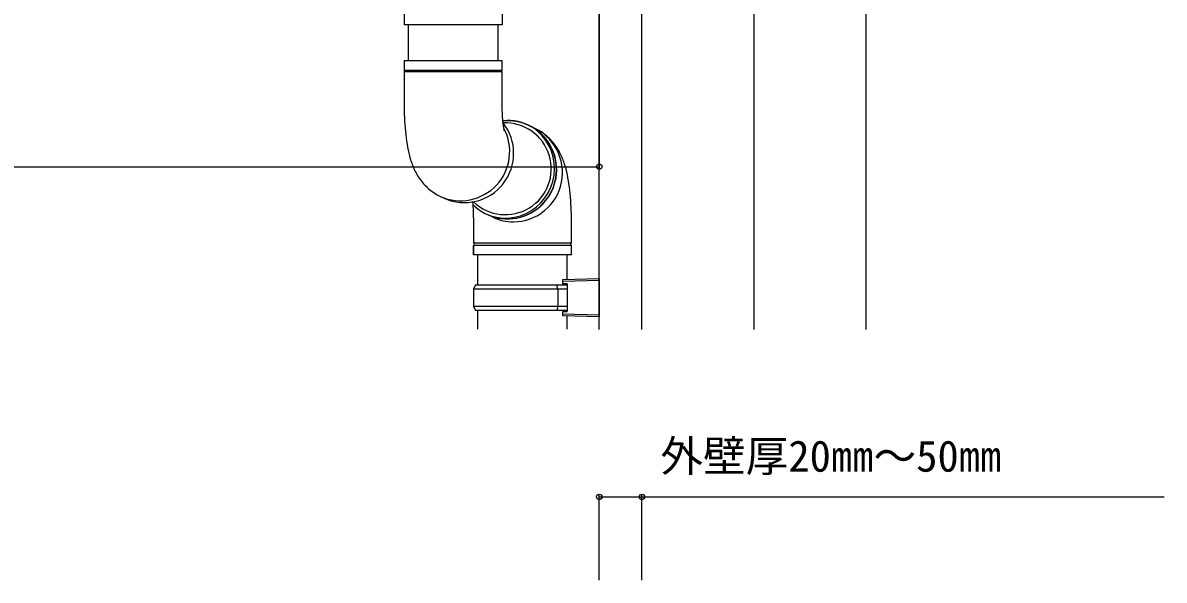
# Model space of a CAD drawing. Units: millimetres, scale not verified. Extents: x -1050 to 1050, y -1571 to 1561.
# Drawn here: x -60 to 475, y 319 to 580 of the extents above; entities that cross this region are included whole.
import ezdxf
from ezdxf.enums import TextEntityAlignment as Align

# ---------------------------------------------------------------- set-up
doc = ezdxf.new("R2010")
doc.units = ezdxf.units.MM
doc.header["$LTSCALE"] = 8
for name, color, linetype in [('0-4_YKK_12', 2, 'Continuous'), ('0-5_YKK_13', 4, 'Continuous'), ('0-6_YKK_D', 6, 'Continuous'), ('0-8_YSS_K', 3, 'Continuous')]:
    doc.layers.add(name, color=color, linetype=linetype)
doc.styles.add('ＭＳ ゴシック', font='')
doc.styles.get('ＭＳ ゴシック').set_extended_font_data('MS Gothic')

msp = doc.modelspace()

# ---------------------------------------------------------------- linework, layer by layer
at = {"layer": '0-4_YKK_12'}
msp.add_line((282.5, 1099.702), (282.5, 436.04), dxfattribs=at)
at = {"layer": '0-5_YKK_13'}
for p, q in [((118.5, 588.72), (118.5, 578.72)), ((164.5, 588.72), (164.5, 578.72)), ((120.5, 578.72), (120.5, 562.006)), ((162.5, 578.72), (162.5, 562.006)), ((118.5, 562.006), (118.5, 557.256)), ((118.5, 562.006), (164.105, 562.006)), ((164.105, 562.006), (164.5, 562.006)), ((164.5, 557.256), (164.5, 562.006)), ((164.5, 557.256), (118.5, 557.256)), ((118.5, 556.756), (118.5, 542.006)), ((118.5, 556.756), (164.105, 556.756)), ((164.105, 556.756), (164.5, 556.756)), ((164.5, 542.006), (164.5, 556.756)), ((135.527, 498.31), (137.366, 497.438)), ((157.564, 489.808), (160.277, 488.522)), ((151.003, 486.394), (151.003, 476.565)), ((197.003, 476.553), (197.003, 486.394)), ((169.754, 476.394), (151.099, 476.394)), ((196.901, 476.394), (151.099, 476.394)), ((196.901, 476.394), (169.754, 476.394)), ((151.003, 470.894), (151.003, 475.236)), ((151.003, 475.223), (151.003, 470.894)), ((197.003, 470.894), (151.003, 470.894)), ((196.912, 475.394), (151.099, 475.394)), ((153, 470.894), (153, 456.894)), ((195, 459.453), (195, 470.894)), ((197.003, 470.894), (197.003, 475.226)), ((197.003, 470.894), (197.003, 475.226)), ((152, 456.894), (151, 454.894)), ((190.523, 454.894), (151, 454.894)), ((152, 456.894), (190.093, 456.894)), ((190.523, 454.894), (190.093, 456.894)), ((190.093, 456.894), (195, 456.894)), ((195, 454.894), (190.523, 454.894)), ((193, 459.394), (210, 459.894)), ((193, 458.394), (193, 459.394)), ((210, 458.894), (193, 458.394)), ((195, 457.394), (195, 444.394)), ((210, 459.894), (210, 441.894)), ((151, 446.894), (190.523, 446.894)), ((153, 444.894), (153, 436.206)), ((195, 444.894), (190.093, 444.894)), ((190.523, 446.894), (195, 446.894)), ((193, 444.394), (195, 444.394)), ((193, 443.393), (193, 444.394)), ((193, 443.393), (210, 442.893)), ((195, 436.206), (195, 442.335))]:
    msp.add_line(p, q, dxfattribs=at)
for points in [[(164.5, 578.72), (141.5, 578.72), (118.5, 578.72)], [(118.5, 542.006), (118.51, 540.304), (118.539, 538.606), (118.588, 536.918), (118.657, 535.243), (118.745, 533.587), (118.853, 531.953), (118.98, 530.345), (119.126, 528.766), (119.293, 527.218), (119.479, 525.702), (119.686, 524.22), (119.914, 522.771), (120.166, 521.354), (120.442, 519.965), (120.746, 518.601), (121.082, 517.257), (121.455, 515.927), (121.872, 514.605), (122.099, 513.945), (122.339, 513.285), (122.594, 512.625), (122.866, 511.964), (123.155, 511.302), (123.461, 510.64), (123.787, 509.978), (124.134, 509.317), (124.501, 508.657), (124.89, 508.001), (125.3, 507.349), (125.734, 506.703), (126.19, 506.064), (126.668, 505.434), (127.169, 504.814), (127.692, 504.206), (128.238, 503.612), (128.805, 503.032), (129.393, 502.469), (130.002, 501.924), (130.631, 501.396)], [(165.553, 529.017), (165.558, 529.002), (165.556, 529.011), (165.549, 529.041), (165.536, 529.087), (165.506, 529.212), (165.471, 529.365), (165.433, 529.55), (165.389, 529.772), (165.341, 530.029), (165.291, 530.317), (165.24, 530.631), (165.188, 530.97), (165.136, 531.333), (165.084, 531.717), (165.033, 532.121), (164.983, 532.544), (164.889, 533.439), (164.802, 534.392), (164.724, 535.394), (164.657, 536.437), (164.601, 537.512), (164.557, 538.613), (164.525, 539.734), (164.502, 542.007)], [(184.871, 527.004), (184.224, 527.513), (183.559, 528.002), (182.875, 528.468), (182.172, 528.907), (181.45, 529.318), (179.976, 530.091)], [(156.569, 490.285), (159.111, 489.258), (161.849, 488.543), (164.659, 488.182), (167.498, 488.182), (170.32, 488.543), (173.081, 489.258), (175.738, 490.318), (178.248, 491.704), (180.572, 493.395), (182.673, 495.365), (184.518, 497.582), (186.079, 500.011), (187.329, 502.615), (188.251, 505.351), (188.828, 508.178), (189.053, 511.049), (188.921, 513.921), (188.435, 516.748), (187.602, 519.484), (186.435, 522.088), (184.953, 524.517), (183.18, 526.734), (181.142, 528.704), (180.397, 529.309)], [(197.003, 486.394), (196.993, 488.096), (196.964, 489.794), (196.914, 491.483), (196.845, 493.157), (196.757, 494.813), (196.65, 496.447), (196.523, 498.055), (196.376, 499.634), (196.21, 501.182), (196.024, 502.698), (195.817, 504.18), (195.588, 505.629), (195.337, 507.046), (195.061, 508.435), (194.756, 509.799), (194.42, 511.143), (194.047, 512.473), (193.631, 513.795), (193.404, 514.455), (193.164, 515.115), (192.908, 515.775), (192.637, 516.436), (192.348, 517.098), (192.041, 517.76), (191.715, 518.422), (191.369, 519.084), (191.002, 519.743), (190.613, 520.399), (190.202, 521.051), (189.769, 521.697), (189.313, 522.336), (188.835, 522.966), (188.333, 523.586), (187.81, 524.194), (187.265, 524.788), (186.698, 525.368), (186.109, 525.931), (185.5, 526.477), (184.871, 527.004)], [(130.631, 501.396), (131.279, 500.887), (131.944, 500.398), (132.628, 499.932), (133.331, 499.494), (134.052, 499.083), (135.527, 498.31)], [(150.653, 495.725), (150.714, 494.58), (150.776, 493.435), (150.836, 492.288), (150.891, 491.134), (150.939, 489.968), (150.975, 488.789), (150.993, 487.595), (151, 486.392)], [(151, 454.894), (151, 446.894), (152, 444.894)], [(190.523, 454.894), (190.523, 446.894), (190.093, 444.894), (152, 444.894)], [(195, 457.394), (193, 457.394), (193, 458.394)], [(210, 441.894), (193, 442.394), (193, 443.393)]]:
    msp.add_lwpolyline(points, dxfattribs=at)
for centre, radius, start, end in [((118.5, 557.006), 0.25, 270, 90), ((164.5, 557.006), 0.25, 90, 270), ((144.99, 519.335), 23.056, 245.65799, 28.22398), ((146.831, 518.464), 23.058, 245.76559, 38.14355), ((165.994, 511.25), 21.503, 225.95441, 92.74847), ((167.036, 510.802), 23.032, 245.71754, 95.41883), ((167.348, 511.11), 22.583, 358.79644, 96.28276), ((169.697, 509.451), 23.058, 270.1488, 67.3002), ((166.963, 510.762), 22.964, 224.97023, 359.68511), ((169.744, 508.513), 22.12, 244.66039, 270.03274), ((151.203, 476.565), 0.2, 180.00538, 253.40383), ((151.003, 475.894), 0.5, 286.60693, 73.40383), ((197.003, 475.897), 0.5, 106.56141, 253.43859), ((196.803, 476.568), 0.2, 286.56141, 0), ((151.203, 475.223), 0.2, 106.60693, 180.00538), ((196.803, 475.226), 0.2, 0, 73.43859)]:
    msp.add_arc(centre, radius, start, end, dxfattribs=at)
at = {"layer": '0-6_YKK_D'}
for p, q in [((210, 628.2), (210, 511.2)), ((-550, 512.2), (210, 512.2)), ((210, 318.618), (210, 358.618)), ((230, 318.618), (230, 358.618))]:
    msp.add_line(p, q, dxfattribs=at)
msp.add_lwpolyline([(210, 357.618), (230, 357.618), (474.759, 357.618)], dxfattribs=at)
for centre in [(210, 512.2), (210, 357.618), (230, 357.618)]:
    msp.add_circle(centre, 1.275, dxfattribs=at)
at = {"layer": '0-8_YSS_K'}
for p, q in [((210, 436.04), (210, 1099.702)), ((230, 436.04), (230, 1099.702)), ((335, 674.2), (335, 436.04))]:
    msp.add_line(p, q, dxfattribs=at)

# ---------------------------------------------------------------- texts
at = {"layer": '0-6_YKK_D', "style": 'ＭＳ ゴシック'}
msp.add_text('外壁厚20㎜～50㎜', height=14.66, dxfattribs=at).set_placement((238.623, 365.004), align=Align.BOTTOM_LEFT)

doc.saveas('drawing.dxf')
